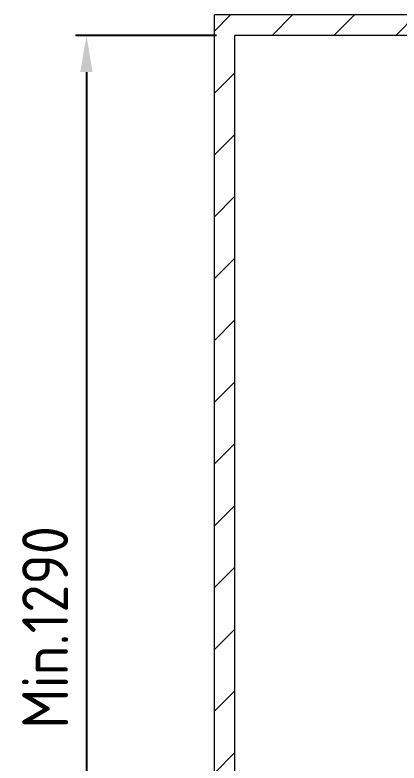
# Model space of a CAD drawing. Header units: millimetres. Extents: x 0 to 5860, y 0 to 4120.
# Drawn here: x 2133 to 2551, y 1709 to 2524 of the extents above; entities that cross this region are included whole.
import ezdxf

# ---------------------------------------------------------------- set-up
doc = ezdxf.new("R2010")
doc.units = ezdxf.units.MM
doc.layers.add('D', color=3, linetype='Continuous', lineweight=13)
doc.layers.add('S', color=4, linetype='Continuous', lineweight=15)
doc.styles.add('STU25', font='isocp2.shx')
doc.dimstyles.new('STU25', dxfattribs={"dimscale": 20, "dimtxt": 2.5, "dimasz": 2, "dimexe": 0.6, "dimexo": 1, "dimgap": 1, "dimtad": 1, "dimdsep": 46, "dimtxsty": 'STU25', "dimcen": 2, "dimazin": 2, "dimtfac": 1, "dimtmove": 0, "dimatfit": 3, "dimfxl": 0, "dimtolj": 1, "dimtzin": 0, "dimarcsym": 0})

# ---------------------------------------------------------------- blocks, each defined once
blk = doc.blocks.new('*D3')
at = {"layer": 'D', "color": 0, "lineweight": -2}
for p, q in [((2352.39, 2501.58), (2198.94, 2501.58)), ((2210.94, 2461.58), (2210.94, 1251.58)), ((2352.39, 1211.58), (2198.94, 1211.58))]:
    blk.add_line(p, q, dxfattribs=at)
at = {"layer": 'D', "color": 0}
for points in [[(2204.27, 2461.58), (2217.61, 2461.58), (2210.94, 2501.58)], [(2204.27, 1251.58), (2217.61, 1251.58), (2210.94, 1211.58)]]:
    blk.add_solid(points, dxfattribs=at)
at = {"layer": 'Defpoints', "color": 0}
for p in [(2372.39, 2501.58), (2210.94, 1211.58), (2372.39, 1211.58)]:
    blk.add_point(p, dxfattribs=at)
at = {"layer": 'D', "color": 0, "insert": (2165.93, 1856.58), "char_height": 50, "attachment_point": 5, "rotation": 90, "style": 'STU25'}
blk.add_mtext('\\A1;Min.1290', dxfattribs=at)

msp = doc.modelspace()

# ---------------------------------------------------------------- hatches: boundary and pattern name
at = {"layer": 'D'}
h = msp.add_hatch(dxfattribs=at)
h.set_pattern_fill('ANSI31', color=2, scale=15, style=0)
h.set_pattern_definition([(45, (192.57, 4254.87), (-33.67596, 33.67596), [])])
h.paths.add_polyline_path([(3572.609, 1189.36), (3572.609, 2523.804), (2350.165, 2523.804), (2350.165, 1189.36)])
h.paths.add_polyline_path([(3550.387, 1211.583), (3550.387, 2501.584), (2372.387, 2501.584), (2372.387, 1211.583)], flags=16)

# ---------------------------------------------------------------- linework, layer by layer
at = {"layer": 'S', "linetype": 'Continuous'}
for p, q in [((2350.165, 1189.36), (2350.165, 2523.804)), ((3572.609, 2523.804), (2350.165, 2523.804)), ((2372.387, 1211.583), (2372.387, 2501.584)), ((3550.387, 2501.584), (2372.387, 2501.584))]:
    msp.add_line(p, q, dxfattribs=at)

# ---------------------------------------------------------------- dimensions: what is measured, and where the dimension line sits
at = {"layer": 'D'}
dim = msp.add_linear_dim(base=(2210.939, 1211.583), p1=(2372.387, 2501.584), p2=(2372.387, 1211.583), angle=90, text='Min.<>', dimstyle='STU25', dxfattribs=at)
dim.commit()
dim.dimension.update_dxf_attribs({"geometry": '*D3', "text_midpoint": (2165.934, 1856.583)})

doc.saveas('drawing.dxf')
